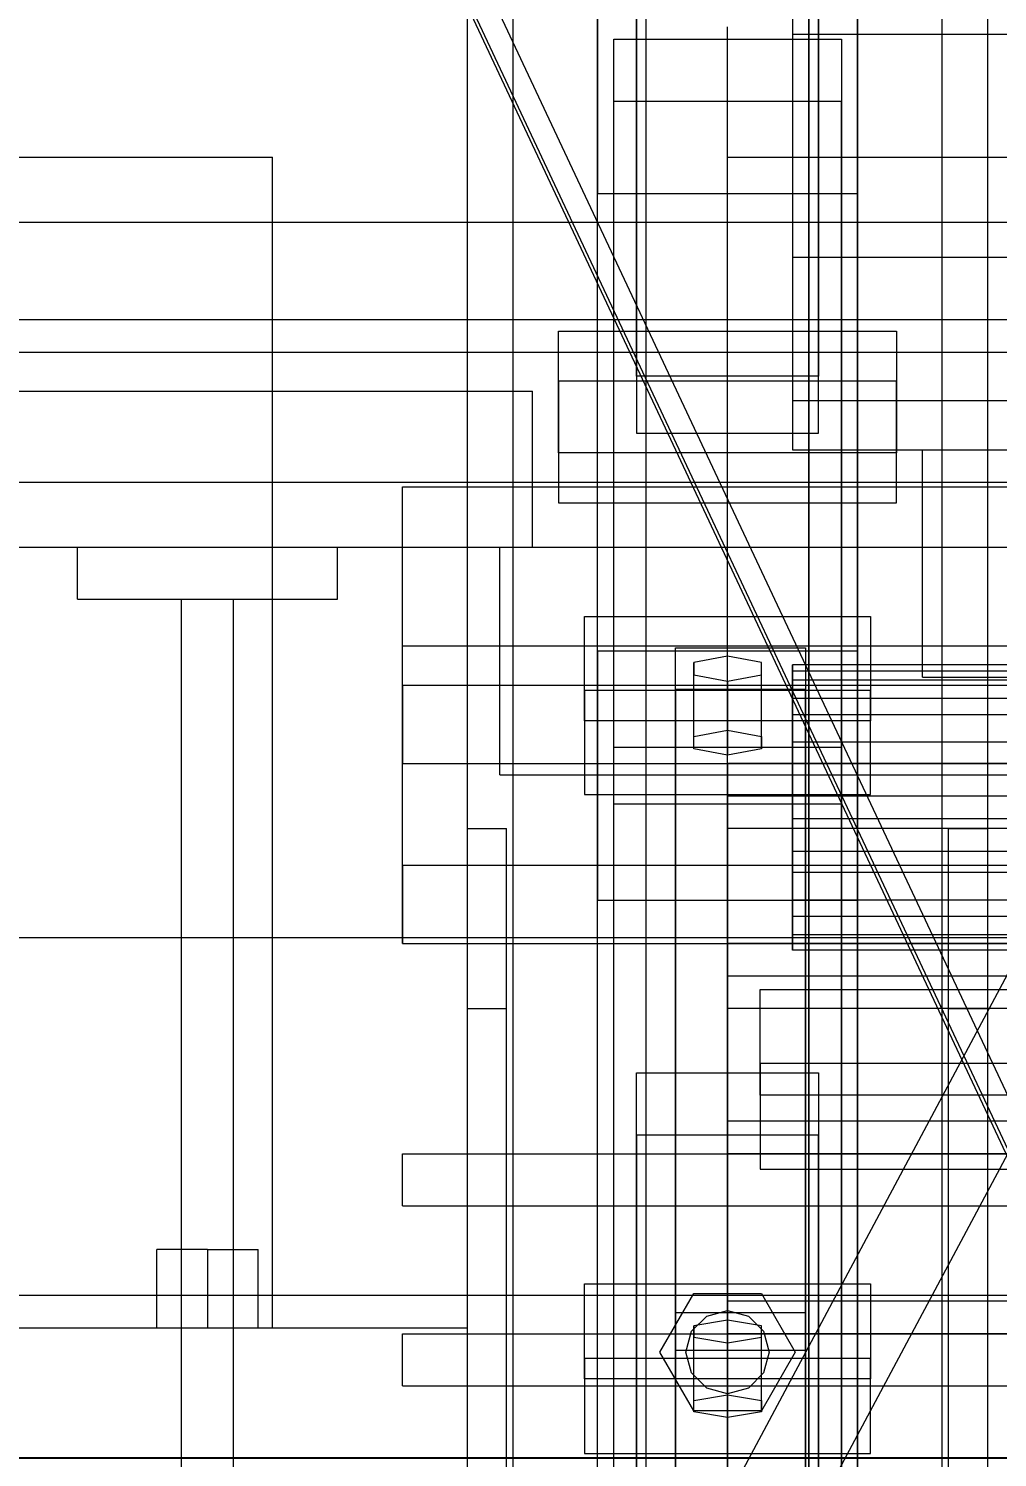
# Model space of a CAD drawing. Header units: millimetres. Extents: x -1970 to 34302, y -65268 to 6837.
# Drawn here: x -537.5 to -388.5, y -34899.9 to -34680.3 of the extents above; entities that cross this region are included whole.
import ezdxf

# ---------------------------------------------------------------- set-up
doc = ezdxf.new("R2010")
doc.units = ezdxf.units.MM
for name, color, linetype, lineweight in [('COTAS_O', 1, 'Continuous', 0), ('frontal_briquetadora', 7, 'Continuous', 0), ('frontal_C01', 7, 'Continuous', 0), ('frontal_C02', 7, 'Continuous', 0), ('frontal_C07', 7, 'Continuous', 0), ('frontal_mezcladora', 7, 'Continuous', 0), ('frontal_tolva-C01', 7, 'Continuous', 0)]:
    doc.layers.add(name, color=color, linetype=linetype, lineweight=lineweight)
doc.dimstyles.new('R19_100', dxfattribs={"dimtxt": 250, "dimasz": 150, "dimexe": 150, "dimexo": 80, "dimgap": 100, "dimtad": 1, "dimtih": 1, "dimtoh": 1, "dimdsep": 46, "dimcen": 0.09, "dimadec": 0, "dimazin": 0, "dimtfac": 1, "dimtdec": 4, "dimtofl": 0, "dimtmove": 0, "dimatfit": 3, "dimfxl": 1, "dimtolj": 1, "dimtzin": 0, "dimarcsym": 0})

# ---------------------------------------------------------------- blocks, each defined once
blk = doc.blocks.new('*D38')
at = {"layer": 'COTAS_O', "color": 0, "lineweight": -2, "transparency": 16777216}
for p, q in [((-570, -33700), (200, -33700)), ((50, -34750), (50, -33850)), ((-570, -34900), (200, -34900))]:
    blk.add_line(p, q, dxfattribs=at)
at = {"layer": 'COTAS_O', "color": 0, "transparency": 16777216}
for points in [[(25, -33850), (75, -33850), (50, -33700)], [(25, -34750), (75, -34750), (50, -34900)]]:
    blk.add_solid(points, dxfattribs=at)
at = {"layer": 'Defpoints', "color": 0, "transparency": 16777216}
for p in [(-650, -33700), (50, -33700), (-650, -34900)]:
    blk.add_point(p, dxfattribs=at)
blk = doc.blocks.new('*D39')
at = {"layer": 'COTAS_O', "color": 0, "lineweight": -2, "transparency": 16777216}
for p, q in [((-650, -34820), (-650, -34050)), ((650, -34820), (650, -34050)), ((-500, -34200), (500, -34200))]:
    blk.add_line(p, q, dxfattribs=at)
at = {"layer": 'COTAS_O', "color": 0, "transparency": 16777216}
for points in [[(-500, -34175), (-500, -34225), (-650, -34200)], [(500, -34175), (500, -34225), (650, -34200)]]:
    blk.add_solid(points, dxfattribs=at)
at = {"layer": 'Defpoints', "color": 0, "transparency": 16777216}
for p in [(650, -34200), (-650, -34900), (650, -34900)]:
    blk.add_point(p, dxfattribs=at)

msp = doc.modelspace()

# ---------------------------------------------------------------- linework, layer by layer
at = {"layer": 'frontal_briquetadora'}
for p, q in [((-430, -34700), (-430, -34680)), ((-430, -34700), (-315, -34700)), ((-430, -34710), (-430, -34700)), ((-430, -34710), (-315, -34710)), ((-430, -34750), (-430, -34710)), ((-430, -35000), (-430, -34710)), ((-1480, -34736), (-460, -34736)), ((-460, -34760), (-460, -34736)), ((-1330, -34750), (340, -34750)), ((-430, -34750), (-315, -34750)), ((-1480, -34760), (-460, -34760)), ((-1330, -34760), (340, -34760)), ((-530, -34760), (-490, -34760)), ((-530, -34768), (-530, -34760)), ((-490, -34768), (-490, -34760)), ((-530, -34768), (-490, -34768)), ((-514, -34768), (-506, -34768)), ((-514, -34932), (-514, -34768)), ((-506, -34932), (-506, -34768))]:
    msp.add_line(p, q, dxfattribs=at)
at = {"layer": 'frontal_C01'}
for p, q in [((-470, -35975), (-470, -34088.498)), ((-463, -35975), (-463, -34088.498)), ((-397, -35975), (-397, -34088.498)), ((-390, -35975), (-390, -34088.498)), ((-442.5, -34948.719), (-442.5, -34289.775)), ((-417.5, -34289.775), (-417.5, -34948.719)), ((-442.5, -34974.088), (-442.5, -34315.145)), ((-417.5, -34974.088), (-417.5, -34315.145)), ((-450, -34705.616), (-450, -34321.407)), ((-410, -34705.616), (-410, -34321.407)), ((-450, -34937.719), (-450, -34553.51)), ((-410, -34553.51), (-410, -34937.719)), ((-450, -34985.087), (-450, -34600.878)), ((-410, -34985.087), (-410, -34600.878)), ((-450, -34667.722), (-450, -34705.616)), ((-450, -35051.931), (-450, -34667.722)), ((-410, -34705.616), (-410, -34667.722)), ((-410, -34667.722), (-410, -35051.931)), ((-447.5, -34691.472), (-447.5, -34681.867)), ((-447.5, -34681.867), (-412.5, -34681.867)), ((-447.5, -34956.601), (-447.5, -34681.867)), ((-412.5, -34681.867), (-412.5, -34691.472)), ((-412.5, -34681.867), (-412.5, -34956.601)), ((-412.5, -34691.472), (-447.5, -34691.472)), ((-447.5, -34966.206), (-447.5, -34691.472)), ((-412.5, -34966.206), (-412.5, -34691.472)), ((-450, -34705.616), (-410, -34705.616)), ((-450, -35089.826), (-450, -34705.616)), ((-410, -35089.826), (-410, -34705.616)), ((-452, -34786.673), (-452, -34770.665)), ((-452, -34770.665), (-408, -34770.665)), ((-452, -34782.033), (-452, -34770.665)), ((-408, -34770.665), (-408, -34786.673)), ((-408, -34770.665), (-408, -34782.033)), ((-480, -34808.934), (-480, -34775.137)), ((-480, -34775.137), (-380, -34775.137)), ((-480, -34820.934), (-480, -34775.137)), ((-438, -34781.871), (-438, -34775.467)), ((-438, -34775.467), (-418, -34775.467)), ((-438, -34921.581), (-438, -34775.467)), ((-430, -34776.748), (-435.196, -34777.708)), ((-424.804, -34777.708), (-430, -34776.748)), ((-430, -34788.116), (-430, -34776.748)), ((-418, -34775.467), (-418, -34781.871)), ((-418, -34775.467), (-418, -34921.581)), ((-435.196, -34777.708), (-435.196, -34779.629)), ((-435.196, -34789.077), (-435.196, -34777.708)), ((-424.804, -34779.629), (-424.804, -34777.708)), ((-424.804, -34789.077), (-424.804, -34777.708)), ((-435.196, -34779.629), (-430, -34780.59)), ((-435.196, -34790.998), (-435.196, -34779.629)), ((-430, -34780.59), (-424.804, -34779.629)), ((-430, -34780.59), (-430, -34791.958)), ((-424.804, -34790.998), (-424.804, -34779.629)), ((-408, -34782.033), (-452, -34782.033)), ((-452, -34782.033), (-452, -34798.042)), ((-418, -34781.871), (-438, -34781.871)), ((-438, -34781.871), (-438, -34927.984)), ((-418, -34927.984), (-418, -34781.871)), ((-408, -34798.042), (-408, -34782.033)), ((-408, -34786.673), (-452, -34786.673)), ((-452, -34786.673), (-452, -34798.042)), ((-435.196, -34789.077), (-430, -34788.116)), ((-430, -34788.116), (-424.804, -34789.077)), ((-408, -34798.042), (-408, -34786.673)), ((-435.196, -34790.998), (-435.196, -34789.077)), ((-424.804, -34789.077), (-424.804, -34790.998)), ((-430, -34791.958), (-435.196, -34790.998)), ((-424.804, -34790.998), (-430, -34791.958)), ((-452, -34798.042), (-408, -34798.042)), ((-380, -34808.934), (-480, -34808.934)), ((-480, -34808.934), (-480, -34820.934)), ((-480, -34820.934), (-380, -34820.934)), ((-430, -34820.934), (-430, -34825.934)), ((430, -34820.934), (-430, -34820.934)), ((430, -34825.934), (-430, -34825.934)), ((-430, -34825.934), (-430, -34875.934)), ((-425, -34844.257), (-425, -34827.992)), ((-425, -34827.992), (425, -34827.992)), ((-425, -34839.36), (-425, -34827.992)), ((-470, -34933.934), (-470, -34830.934)), ((-470, -34830.934), (-464, -34830.934)), ((-464, -34933.934), (-464, -34830.934)), ((-430, -34933.934), (-375, -34830.934)), ((-375, -34830.934), (-430, -34830.934)), ((-430, -34830.934), (-430, -34933.934)), ((-396, -34933.934), (-396, -34830.934)), ((-396, -34830.934), (-390, -34830.934)), ((-390, -34933.934), (-390, -34830.934)), ((-444, -34850.401), (-444, -34840.795)), ((-444, -34840.795), (-416, -34840.795)), ((-444, -34935.427), (-444, -34840.795)), ((425, -34839.36), (-425, -34839.36)), ((-425, -34839.36), (-425, -34855.625)), ((-416, -34840.795), (-416, -34850.401)), ((-416, -34840.795), (-416, -34935.427)), ((425, -34844.257), (-425, -34844.257)), ((-425, -34844.257), (-425, -34855.625)), ((-416, -34850.401), (-444, -34850.401)), ((-444, -34850.401), (-444, -34945.033)), ((-416, -34945.033), (-416, -34850.401)), ((-425, -34855.625), (425, -34855.625)), ((-430, -34875.934), (-430, -34880.934)), ((430, -34875.934), (-430, -34875.934)), ((-480, -34880.934), (-380, -34880.934)), ((-480, -34888.934), (-480, -34880.934)), ((430, -34880.934), (-430, -34880.934)), ((-480, -34888.934), (-380, -34888.934)), ((-470, -34888.934), (-463, -34888.934)), ((-470, -35975), (-470, -34888.934)), ((-463, -35975), (-463, -34888.934)), ((-463, -34888.934), (-397, -34888.934)), ((-397, -34888.934), (-390, -34888.934)), ((-397, -35975), (-397, -34888.934)), ((-390, -35975), (-390, -34888.934))]:
    msp.add_line(p, q, dxfattribs=at)
at = {"layer": 'frontal_C02'}
for p, q in [((-470, -35975), (-470, -33576.746)), ((-463, -35975), (-463, -33576.746)), ((-397, -35975), (-397, -33576.746)), ((-390, -35975), (-390, -33576.746)), ((-470, -35975), (-470, -34072.136)), ((-463, -35975), (-463, -34072.136)), ((-397, -35975), (-397, -34072.136)), ((-390, -35975), (-390, -34072.136)), ((-450, -34776.002), (-450, -34425.283)), ((-410, -34425.283), (-410, -34776.002)), ((-442.5, -34963.35), (-442.5, -34430.927)), ((-417.5, -34430.927), (-417.5, -34963.35)), ((-442.5, -34990.315), (-442.5, -34457.893)), ((-417.5, -34990.315), (-417.5, -34457.893)), ((-450, -34814.255), (-450, -34463.537)), ((-410, -34814.255), (-410, -34463.537)), ((-450, -34952.924), (-450, -34602.206)), ((-410, -34602.206), (-410, -34952.924)), ((-444, -34733.677), (-444, -34639.747)), ((-416, -34639.747), (-416, -34733.677)), ((-444, -34648.515), (-444, -34742.445)), ((-416, -34742.445), (-416, -34648.515)), ((-450, -35000.741), (-450, -34650.022)), ((-410, -35000.741), (-410, -34650.022)), ((-456, -34745.501), (-456, -34726.796)), ((-456, -34726.796), (-404, -34726.796)), ((-456, -34734.446), (-456, -34726.796)), ((-404, -34726.796), (-404, -34745.501)), ((-404, -34726.796), (-404, -34734.446)), ((-404, -34734.446), (-456, -34734.446)), ((-456, -34734.446), (-456, -34753.151)), ((-416, -34733.677), (-444, -34733.677)), ((-444, -34733.677), (-444, -34742.445)), ((-416, -34742.445), (-416, -34733.677)), ((-404, -34753.151), (-404, -34734.446)), ((-444, -34742.445), (-416, -34742.445)), ((-404, -34745.501), (-456, -34745.501)), ((-456, -34745.501), (-456, -34753.151)), ((-404, -34753.151), (-404, -34745.501)), ((-480, -34781.253), (-480, -34750.692)), ((-480, -34750.692), (-380, -34750.692)), ((-480, -34793.253), (-480, -34750.692)), ((-456, -34753.151), (-404, -34753.151)), ((-410, -34776.002), (-450, -34776.002)), ((-450, -34776.002), (-450, -34814.255)), ((-450, -35126.72), (-450, -34776.002)), ((-410, -34814.255), (-410, -34776.002)), ((-410, -34776.002), (-410, -35126.72)), ((-380, -34781.253), (-480, -34781.253)), ((-480, -34781.253), (-480, -34793.253)), ((-447.5, -34799.512), (-447.5, -34790.744)), ((-447.5, -34790.744), (-412.5, -34790.744)), ((-447.5, -34972.449), (-447.5, -34790.744)), ((-412.5, -34790.744), (-412.5, -34799.512)), ((-412.5, -34790.744), (-412.5, -34972.449)), ((-480, -34793.253), (-380, -34793.253)), ((-430, -34793.253), (-430, -34798.253)), ((430, -34793.253), (-430, -34793.253)), ((430, -34798.253), (-430, -34798.253)), ((-430, -34798.253), (-430, -34848.253)), ((-412.5, -34799.512), (-447.5, -34799.512)), ((-447.5, -34981.217), (-447.5, -34799.512)), ((-412.5, -34981.217), (-412.5, -34799.512)), ((-470, -34906.253), (-470, -34803.253)), ((-470, -34803.253), (-464, -34803.253)), ((-464, -34906.253), (-464, -34803.253)), ((-430, -34906.253), (-375, -34803.253)), ((-375, -34803.253), (-430, -34803.253)), ((-430, -34803.253), (-430, -34906.253)), ((-396, -34906.253), (-396, -34803.253)), ((-396, -34803.253), (-390, -34803.253)), ((-390, -34906.253), (-390, -34803.253)), ((-450, -34814.255), (-410, -34814.255)), ((-450, -35164.974), (-450, -34814.255)), ((-410, -35164.974), (-410, -34814.255)), ((-430, -34848.253), (-430, -34853.253)), ((430, -34848.253), (-430, -34848.253)), ((-480, -34853.253), (-380, -34853.253)), ((-480, -34861.253), (-480, -34853.253)), ((430, -34853.253), (-430, -34853.253)), ((-480, -34861.253), (-380, -34861.253)), ((-470, -34861.253), (-463, -34861.253)), ((-470, -35975), (-470, -34861.253)), ((-463, -35975), (-463, -34861.253)), ((-463, -34861.253), (-397, -34861.253)), ((-397, -34861.253), (-390, -34861.253)), ((-397, -35975), (-397, -34861.253)), ((-390, -35975), (-390, -34861.253)), ((-452, -34887.88), (-452, -34873.267)), ((-452, -34873.267), (-408, -34873.267)), ((-452, -34884.743), (-452, -34873.267)), ((-408, -34873.267), (-408, -34887.88)), ((-408, -34873.267), (-408, -34884.743)), ((-440.4, -34883.753), (-435.2, -34874.746)), ((-435.2, -34874.746), (-424.8, -34874.746)), ((-424.8, -34874.746), (-419.6, -34883.753)), ((-438, -34883.496), (-438, -34877.651)), ((-438, -34877.651), (-418, -34877.651)), ((-438, -35025.149), (-438, -34877.651)), ((-435.543, -34880.553), (-433.2, -34878.21)), ((-433.2, -34878.21), (-430, -34877.353)), ((-430, -34877.353), (-426.8, -34878.21)), ((-426.8, -34878.21), (-424.457, -34880.553)), ((-418, -34877.651), (-418, -34883.496)), ((-418, -34877.651), (-418, -35025.149)), ((-436.4, -34883.753), (-435.543, -34880.553)), ((-430, -34878.82), (-435.196, -34879.697)), ((-435.196, -34879.697), (-435.196, -34881.45)), ((-435.196, -34891.173), (-435.196, -34879.697)), ((-424.804, -34879.697), (-430, -34878.82)), ((-430, -34890.296), (-430, -34878.82)), ((-424.804, -34881.45), (-424.804, -34879.697)), ((-424.804, -34891.173), (-424.804, -34879.697)), ((-424.457, -34880.553), (-423.6, -34883.753)), ((-435.196, -34881.45), (-430, -34882.327)), ((-435.196, -34892.926), (-435.196, -34881.45)), ((-430, -34882.327), (-424.804, -34881.45)), ((-430, -34882.327), (-430, -34893.803)), ((-424.804, -34892.926), (-424.804, -34881.45)), ((-408, -34884.743), (-452, -34884.743)), ((-452, -34884.743), (-452, -34899.356)), ((-435.2, -34892.759), (-440.4, -34883.753)), ((-418, -34883.496), (-438, -34883.496)), ((-438, -34883.496), (-438, -35030.995)), ((-435.543, -34886.953), (-436.4, -34883.753)), ((-419.6, -34883.753), (-424.8, -34892.759)), ((-423.6, -34883.753), (-424.457, -34886.953)), ((-418, -35030.995), (-418, -34883.496)), ((-408, -34899.356), (-408, -34884.743)), ((-433.2, -34889.295), (-435.543, -34886.953)), ((-424.457, -34886.953), (-426.8, -34889.295)), ((-408, -34887.88), (-452, -34887.88)), ((-452, -34887.88), (-452, -34899.356)), ((-430, -34890.153), (-433.2, -34889.295)), ((-426.8, -34889.295), (-430, -34890.153)), ((-408, -34899.356), (-408, -34887.88)), ((-435.196, -34891.173), (-430, -34890.296)), ((-435.196, -34892.926), (-435.196, -34891.173)), ((-430, -34890.296), (-424.804, -34891.173)), ((-424.804, -34891.173), (-424.804, -34892.926)), ((-424.8, -34892.759), (-435.2, -34892.759)), ((-430, -34893.803), (-435.196, -34892.926)), ((-424.804, -34892.926), (-430, -34893.803)), ((-452, -34899.356), (-408, -34899.356))]:
    msp.add_line(p, q, dxfattribs=at)
at = {"layer": 'frontal_C07'}
for p, q in [((-420, -34779.063), (-420, -34778.071)), ((-420, -34778.071), (-420, -34780.418)), ((420, -34778.071), (-420, -34778.071)), ((-420, -34783.242), (-420, -34779.063)), ((420, -34779.063), (-420, -34779.063)), ((-420, -34780.418), (-420, -34785.746)), ((420, -34780.418), (-420, -34780.418)), ((-420, -34789.973), (-420, -34783.242)), ((420, -34783.242), (-420, -34783.242)), ((-420, -34785.746), (-420, -34793.244)), ((420, -34785.746), (-420, -34785.746)), ((-420, -34798.23), (-420, -34789.973)), ((420, -34789.973), (-420, -34789.973)), ((-420, -34793.244), (-420, -34801.77)), ((420, -34793.244), (-420, -34793.244)), ((-420, -34806.756), (-420, -34798.23)), ((-420, -34798.23), (420, -34798.23)), ((-420, -34801.77), (-420, -34810.027)), ((420, -34801.77), (-420, -34801.77)), ((-420, -34814.254), (-420, -34806.756)), ((420, -34806.756), (-420, -34806.756)), ((-420, -34810.027), (-420, -34816.758)), ((420, -34810.027), (-420, -34810.027)), ((-420, -34819.582), (-420, -34814.254)), ((420, -34814.254), (-420, -34814.254)), ((-420, -34816.758), (-420, -34820.937)), ((420, -34816.758), (-420, -34816.758)), ((-420, -34821.929), (-420, -34819.582)), ((420, -34819.582), (-420, -34819.582)), ((-420, -34820.937), (-420, -34821.929)), ((420, -34820.937), (-420, -34820.937)), ((420, -34821.929), (-420, -34821.929))]:
    msp.add_line(p, q, dxfattribs=at)
at = {"layer": 'frontal_mezcladora'}
for p, q in [((-420, -34637.898), (-420, -34681.107)), ((-420, -34681.107), (-420, -34715.398)), ((-420, -34681.107), (240, -34681.107)), ((-600, -34700), (-500, -34700)), ((-500, -34880), (-500, -34700)), ((-625, -34710), (625, -34710)), ((-625, -34710), (-150, -34710)), ((-420, -34715.398), (-420, -34737.414)), ((-420, -34715.398), (240, -34715.398)), ((-625, -34725), (625, -34725)), ((-625, -34730), (625, -34730)), ((-625, -34730), (-150, -34730)), ((-420, -34737.414), (-420, -34745)), ((-420, -34737.414), (240, -34737.414)), ((-420, -34745), (240, -34745)), ((-400, -34745), (220, -34745)), ((-400, -34780), (-400, -34745)), ((-600, -34760), (600, -34760)), ((-465, -34760), (295, -34760)), ((-465, -34795), (-465, -34760)), ((-400, -34780), (220, -34780)), ((-465, -34795), (295, -34795)), ((-430, -34795), (-350, -34795)), ((-430, -34820), (-430, -34795)), ((-600, -34820), (600, -34820)), ((-430, -34820), (-350, -34820)), ((-510, -34868), (-517.794, -34868)), ((-517.794, -34880), (-517.794, -34868)), ((-510, -34868), (-502.206, -34868)), ((-510, -34868), (-510, -34880)), ((-502.206, -34880), (-502.206, -34868)), ((-600, -34875), (600, -34875)), ((-630, -34880), (-470, -34880)), ((-600, -34880), (-500, -34880)), ((-517.794, -34880), (-510, -34880)), ((-510, -34880), (-502.206, -34880)), ((-470, -34900), (-470, -34880))]:
    msp.add_line(p, q, dxfattribs=at)
at = {"layer": 'frontal_tolva-C01'}
for p, q in [((-225, -35197.379), (-600, -34398.805)), ((-596.379, -34398.3), (-221.379, -35196.873)), ((-600, -34400), (-225, -35198.574))]:
    msp.add_line(p, q, dxfattribs=at)

# ---------------------------------------------------------------- dimensions: what is measured, and where the dimension line sits
at = {"layer": 'COTAS_O'}
for p2, distance, picture, middle in [((-650, -33700), -700, '*D38', (50, -34300)), ((650, -34900), 700, '*D39', (0, -34200))]:
    dim = msp.add_aligned_dim(p1=(-650, -34900), p2=p2, distance=distance, text='<> O', dimstyle='R19_100', dxfattribs=at)
    dim.commit()
    dim.dimension.update_dxf_attribs({"geometry": picture, "text_midpoint": middle})

doc.saveas('drawing.dxf')
